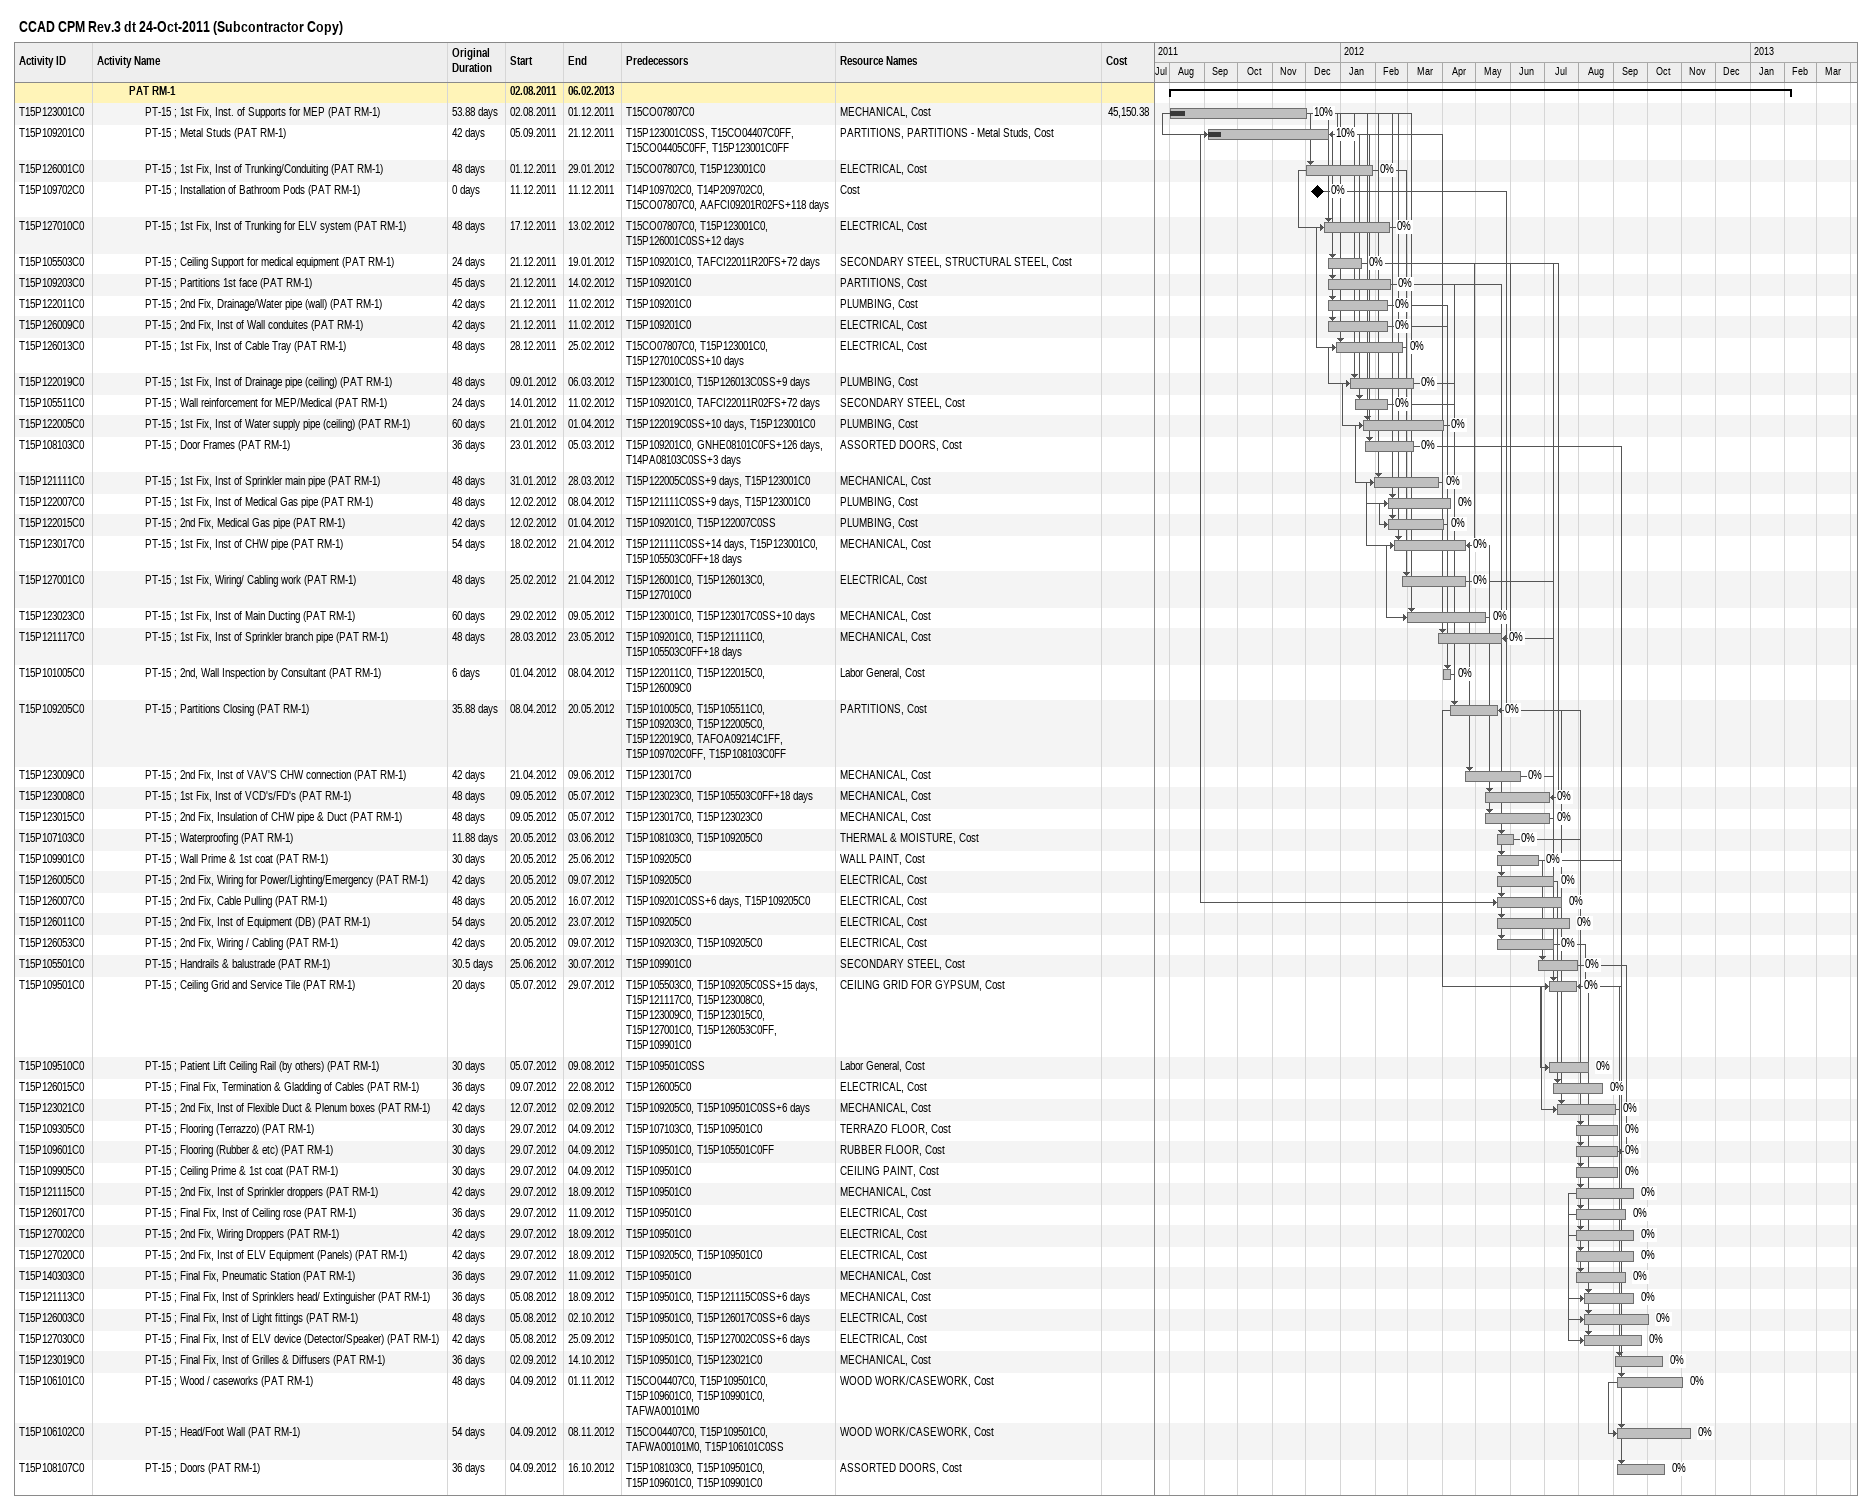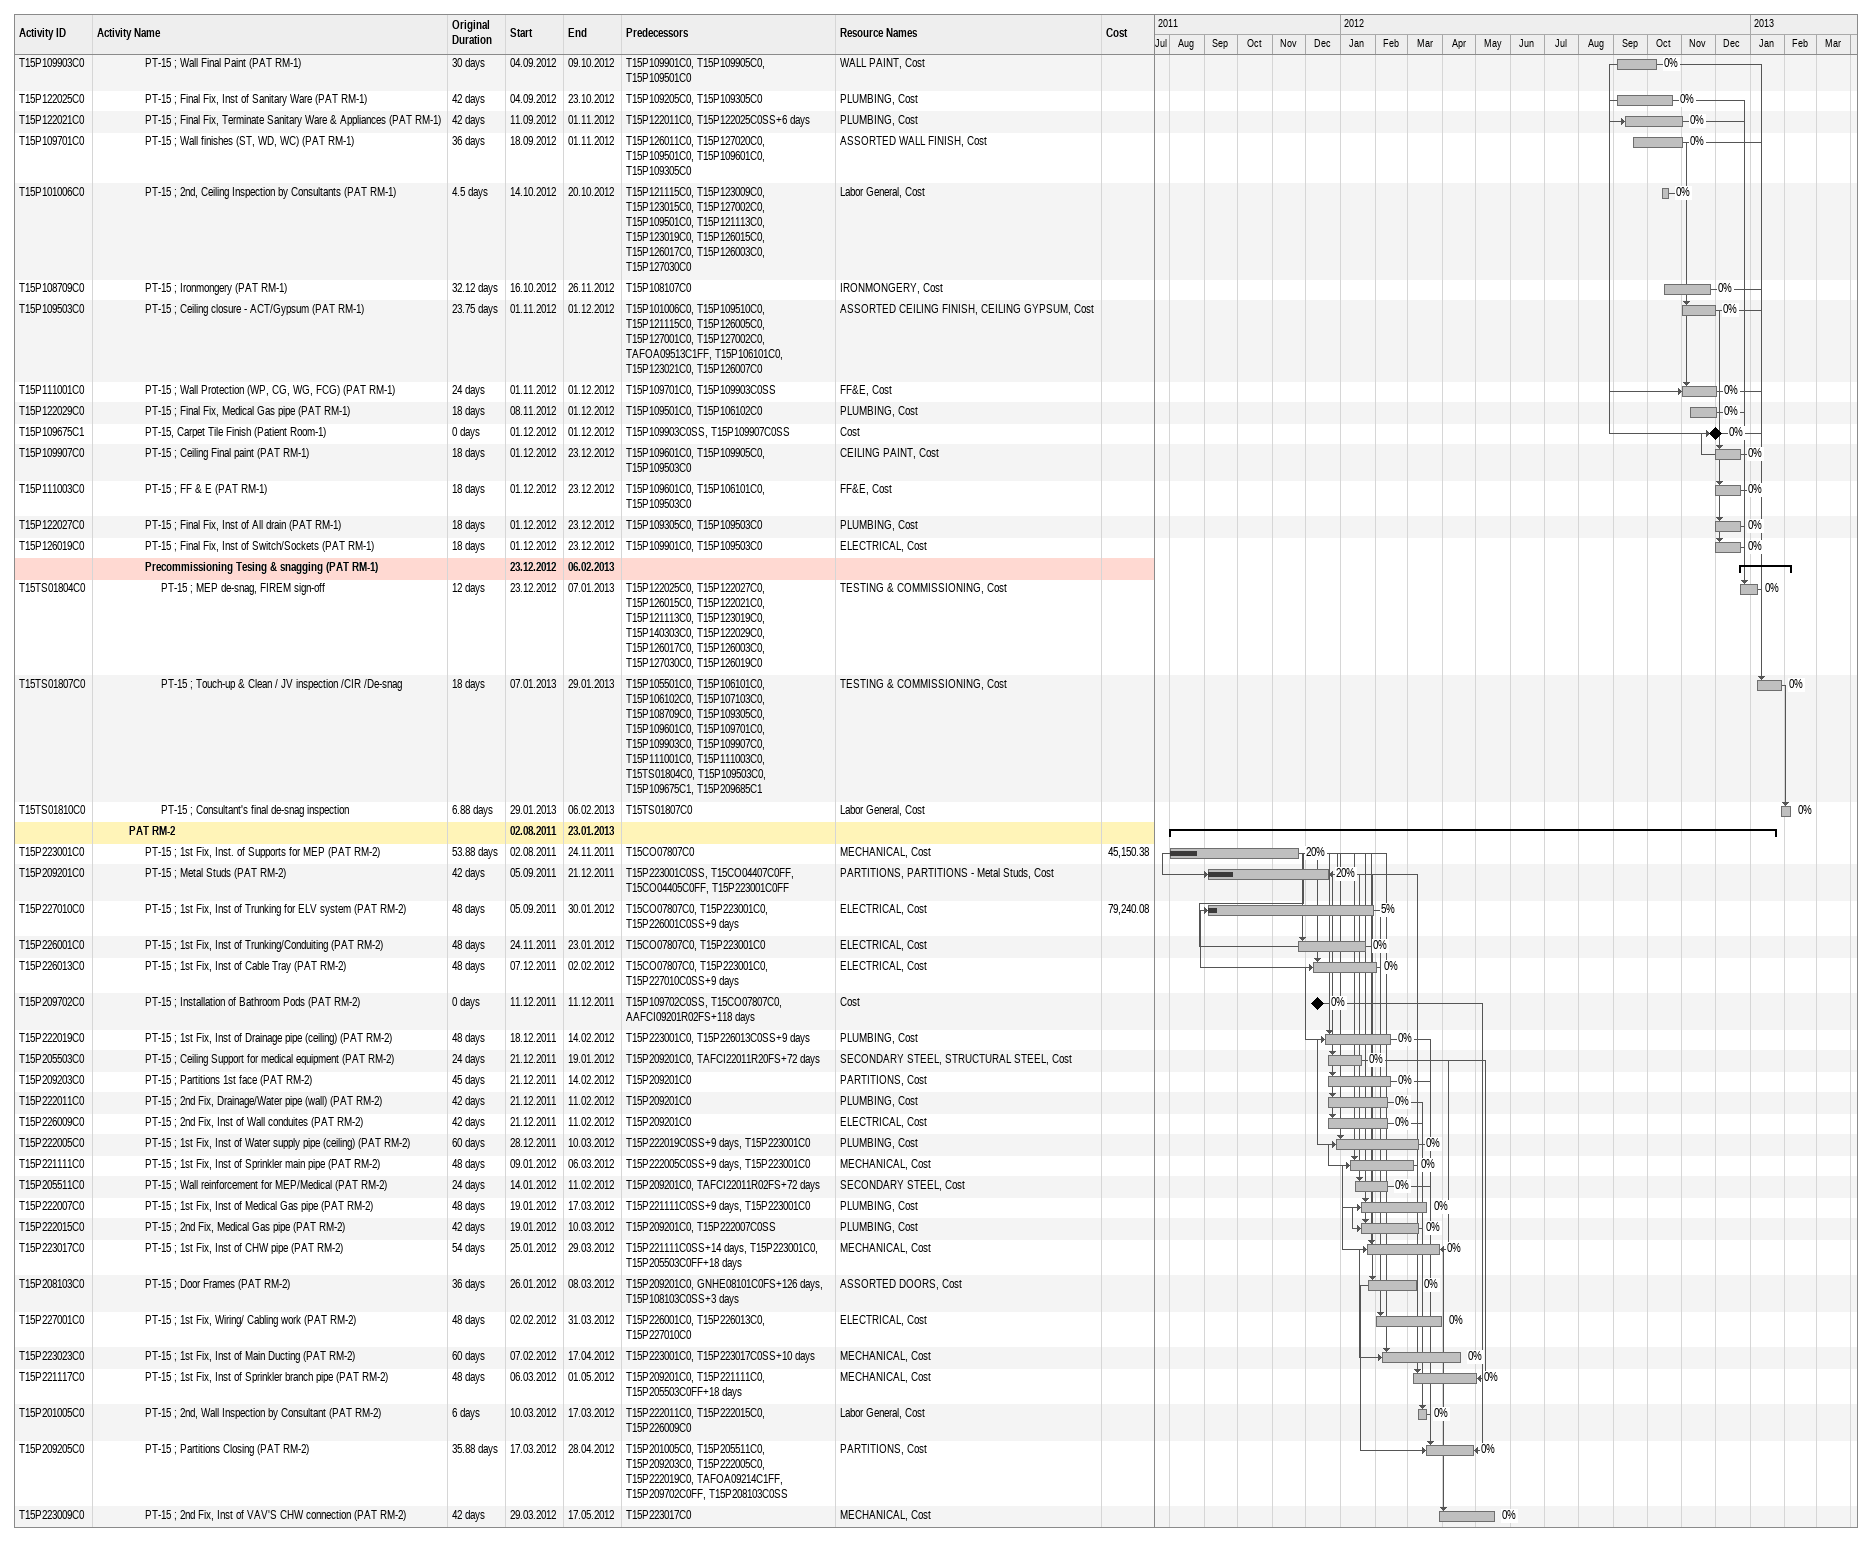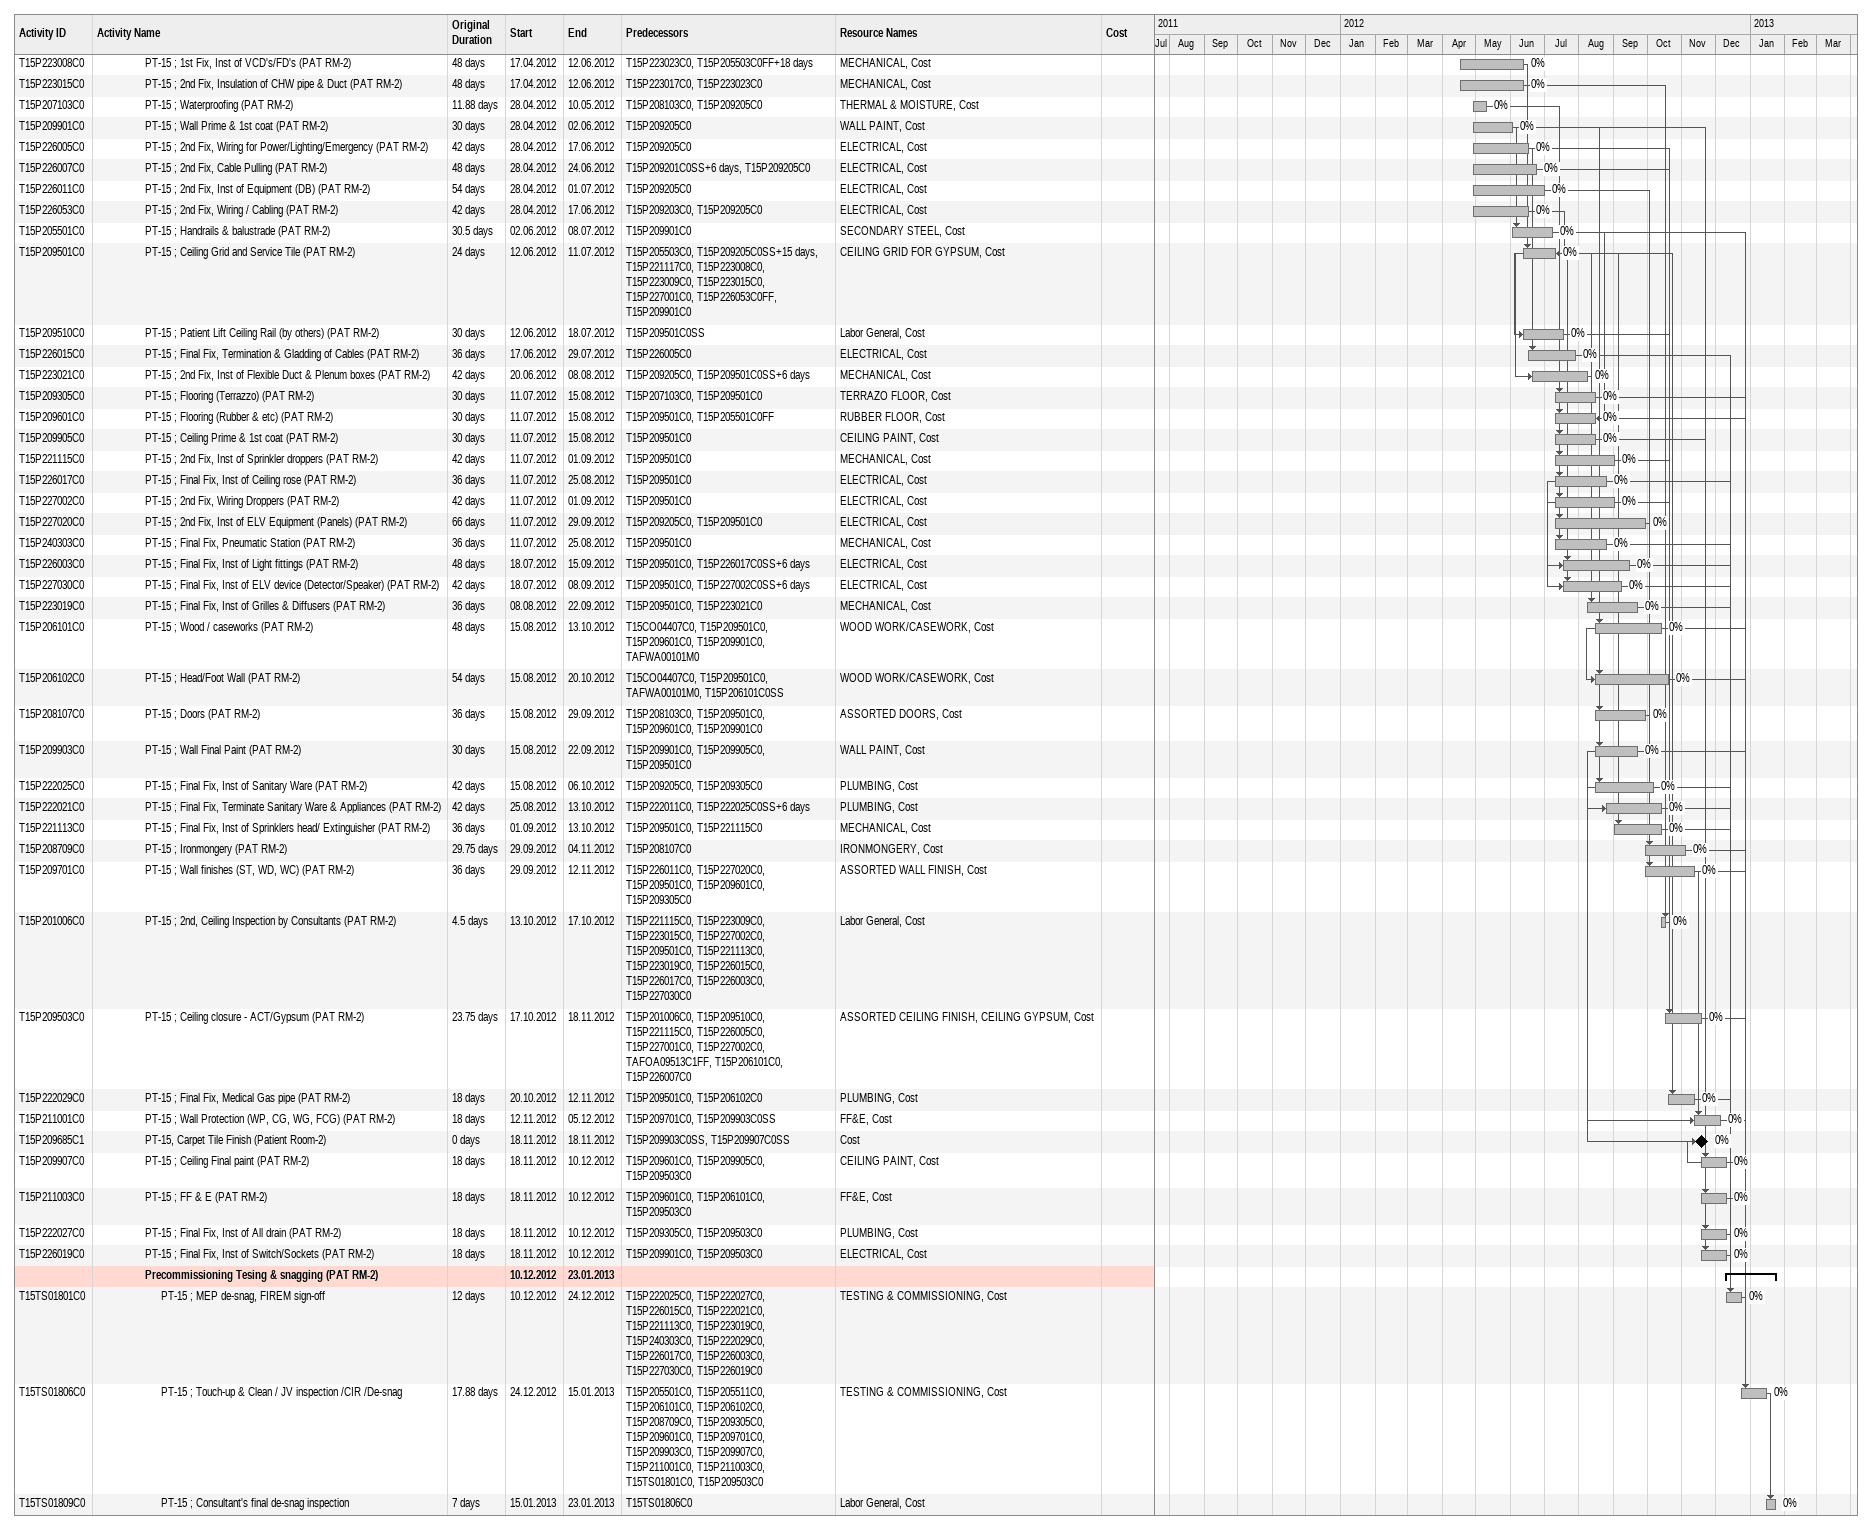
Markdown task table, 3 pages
CCAD CPM Rev.3 dt 24-Oct-2011 (Subcontractor Copy)

| ID | Level | Task | Original duration | Start | Finish | Predecessors | Resources | % complete | Cost |
|---|---|---|---|---|---|---|---|---|---|
|  | 3 | **PAT RM-1** |  | 2011-08-02 | 2013-02-06 |  |  |  |  |
| T15P123001C0 | 4 | PT-15 ; 1st Fix, Inst. of Supports for MEP (PAT RM-1) | 53.88d | 2011-08-02 | 2011-12-01 | T15CO07807C0 | MECHANICAL, Cost | 10 | 45150.38 |
| T15P109201C0 | 4 | PT-15 ; Metal Studs (PAT RM-1) | 42d | 2011-09-05 | 2011-12-21 | T15P123001C0SS, T15CO04407C0FF, T15CO04405C0FF, T15P123001C0FF | PARTITIONS, PARTITIONS - Metal Studs, Cost | 10 |  |
| T15P126001C0 | 4 | PT-15 ; 1st Fix, Inst of Trunking/Conduiting (PAT RM-1) | 48d | 2011-12-01 | 2012-01-29 | T15CO07807C0, T15P123001C0 | ELECTRICAL, Cost | 0 |  |
| T15P109702C0 | 4 | PT-15 ; Installation of Bathroom Pods (PAT RM-1) | 0d | 2011-12-11 | 2011-12-11 | T14P109702C0, T14P209702C0, T15CO07807C0, AAFCI09201R02FS+118d | Cost | 0 |  |
| T15P127010C0 | 4 | PT-15 ; 1st Fix, Inst of Trunking for ELV system (PAT RM-1) | 48d | 2011-12-17 | 2012-02-13 | T15CO07807C0, T15P123001C0, T15P126001C0SS+12d | ELECTRICAL, Cost | 0 |  |
| T15P105503C0 | 4 | PT-15 ; Ceiling Support for medical equipment (PAT RM-1) | 24d | 2011-12-21 | 2012-01-19 | T15P109201C0, TAFCI22011R20FS+72d | SECONDARY STEEL, STRUCTURAL STEEL, Cost | 0 |  |
| T15P109203C0 | 4 | PT-15 ; Partitions 1st face (PAT RM-1) | 45d | 2011-12-21 | 2012-02-14 | T15P109201C0 | PARTITIONS, Cost | 0 |  |
| T15P122011C0 | 4 | PT-15 ; 2nd Fix, Drainage/Water pipe (wall) (PAT RM-1) | 42d | 2011-12-21 | 2012-02-11 | T15P109201C0 | PLUMBING, Cost | 0 |  |
| T15P126009C0 | 4 | PT-15 ; 2nd Fix, Inst of Wall conduites (PAT RM-1) | 42d | 2011-12-21 | 2012-02-11 | T15P109201C0 | ELECTRICAL, Cost | 0 |  |
| T15P126013C0 | 4 | PT-15 ; 1st Fix, Inst of Cable Tray (PAT RM-1) | 48d | 2011-12-28 | 2012-02-25 | T15CO07807C0, T15P123001C0, T15P127010C0SS+10d | ELECTRICAL, Cost | 0 |  |
| T15P122019C0 | 4 | PT-15 ; 1st Fix, Inst of Drainage pipe (ceiling) (PAT RM-1) | 48d | 2012-01-09 | 2012-03-06 | T15P123001C0, T15P126013C0SS+9d | PLUMBING, Cost | 0 |  |
| T15P105511C0 | 4 | PT-15 ; Wall reinforcement for MEP/Medical (PAT RM-1) | 24d | 2012-01-14 | 2012-02-11 | T15P109201C0, TAFCI22011R02FS+72d | SECONDARY STEEL, Cost | 0 |  |
| T15P122005C0 | 4 | PT-15 ; 1st Fix, Inst of Water supply pipe (ceiling) (PAT RM-1) | 60d | 2012-01-21 | 2012-04-01 | T15P122019C0SS+10d, T15P123001C0 | PLUMBING, Cost | 0 |  |
| T15P108103C0 | 4 | PT-15 ; Door Frames (PAT RM-1) | 36d | 2012-01-23 | 2012-03-05 | T15P109201C0, GNHE08101C0FS+126d, T14PA08103C0SS+3d | ASSORTED DOORS, Cost | 0 |  |
| T15P121111C0 | 4 | PT-15 ; 1st Fix, Inst of Sprinkler main pipe (PAT RM-1) | 48d | 2012-01-31 | 2012-03-28 | T15P122005C0SS+9d, T15P123001C0 | MECHANICAL, Cost | 0 |  |
| T15P122007C0 | 4 | PT-15 ; 1st Fix, Inst of Medical Gas pipe (PAT RM-1) | 48d | 2012-02-12 | 2012-04-08 | T15P121111C0SS+9d, T15P123001C0 | PLUMBING, Cost | 0 |  |
| T15P122015C0 | 4 | PT-15 ; 2nd Fix, Medical Gas pipe (PAT RM-1) | 42d | 2012-02-12 | 2012-04-01 | T15P109201C0, T15P122007C0SS | PLUMBING, Cost | 0 |  |
| T15P123017C0 | 4 | PT-15 ; 1st Fix, Inst of CHW pipe (PAT RM-1) | 54d | 2012-02-18 | 2012-04-21 | T15P121111C0SS+14d, T15P123001C0, T15P105503C0FF+18d | MECHANICAL, Cost | 0 |  |
| T15P127001C0 | 4 | PT-15 ; 1st Fix, Wiring/ Cabling work (PAT RM-1) | 48d | 2012-02-25 | 2012-04-21 | T15P126001C0, T15P126013C0, T15P127010C0 | ELECTRICAL, Cost | 0 |  |
| T15P123023C0 | 4 | PT-15 ; 1st Fix, Inst of Main Ducting (PAT RM-1) | 60d | 2012-02-29 | 2012-05-09 | T15P123001C0, T15P123017C0SS+10d | MECHANICAL, Cost | 0 |  |
| T15P121117C0 | 4 | PT-15 ; 1st Fix, Inst of Sprinkler branch pipe (PAT RM-1) | 48d | 2012-03-28 | 2012-05-23 | T15P109201C0, T15P121111C0, T15P105503C0FF+18d | MECHANICAL, Cost | 0 |  |
| T15P101005C0 | 4 | PT-15 ; 2nd, Wall Inspection by Consultant (PAT RM-1) | 6d | 2012-04-01 | 2012-04-08 | T15P122011C0, T15P122015C0, T15P126009C0 | Labor General, Cost | 0 |  |
| T15P109205C0 | 4 | PT-15 ; Partitions Closing (PAT RM-1) | 35.88d | 2012-04-08 | 2012-05-20 | T15P101005C0, T15P105511C0, T15P109203C0, T15P122005C0, T15P122019C0, TAFOA09214C1FF, T15P109702C0FF, T15P108103C0FF | PARTITIONS, Cost | 0 |  |
| T15P123009C0 | 4 | PT-15 ; 2nd Fix, Inst of VAV'S CHW connection (PAT RM-1) | 42d | 2012-04-21 | 2012-06-09 | T15P123017C0 | MECHANICAL, Cost | 0 |  |
| T15P123008C0 | 4 | PT-15 ; 1st Fix, Inst of VCD's/FD's (PAT RM-1) | 48d | 2012-05-09 | 2012-07-05 | T15P123023C0, T15P105503C0FF+18d | MECHANICAL, Cost | 0 |  |
| T15P123015C0 | 4 | PT-15 ; 2nd Fix, Insulation of CHW pipe & Duct (PAT RM-1) | 48d | 2012-05-09 | 2012-07-05 | T15P123017C0, T15P123023C0 | MECHANICAL, Cost | 0 |  |
| T15P107103C0 | 4 | PT-15 ; Waterproofing (PAT RM-1) | 11.88d | 2012-05-20 | 2012-06-03 | T15P108103C0, T15P109205C0 | THERMAL & MOISTURE, Cost | 0 |  |
| T15P109901C0 | 4 | PT-15 ; Wall Prime & 1st coat (PAT RM-1) | 30d | 2012-05-20 | 2012-06-25 | T15P109205C0 | WALL PAINT, Cost | 0 |  |
| T15P126005C0 | 4 | PT-15 ; 2nd Fix, Wiring for Power/Lighting/Emergency (PAT RM-1) | 42d | 2012-05-20 | 2012-07-09 | T15P109205C0 | ELECTRICAL, Cost | 0 |  |
| T15P126007C0 | 4 | PT-15 ; 2nd Fix, Cable Pulling (PAT RM-1) | 48d | 2012-05-20 | 2012-07-16 | T15P109201C0SS+6d, T15P109205C0 | ELECTRICAL, Cost | 0 |  |
| T15P126011C0 | 4 | PT-15 ; 2nd Fix, Inst of Equipment (DB) (PAT RM-1) | 54d | 2012-05-20 | 2012-07-23 | T15P109205C0 | ELECTRICAL, Cost | 0 |  |
| T15P126053C0 | 4 | PT-15 ; 2nd Fix, Wiring / Cabling (PAT RM-1) | 42d | 2012-05-20 | 2012-07-09 | T15P109203C0, T15P109205C0 | ELECTRICAL, Cost | 0 |  |
| T15P105501C0 | 4 | PT-15 ; Handrails & balustrade (PAT RM-1) | 30.5d | 2012-06-25 | 2012-07-30 | T15P109901C0 | SECONDARY STEEL, Cost | 0 |  |
| T15P109501C0 | 4 | PT-15 ; Ceiling Grid and Service Tile (PAT RM-1) | 20d | 2012-07-05 | 2012-07-29 | T15P105503C0, T15P109205C0SS+15d, T15P121117C0, T15P123008C0, T15P123009C0, T15P123015C0, T15P127001C0, T15P126053C0FF, T15P109901C0 | CEILING GRID FOR GYPSUM, Cost | 0 |  |
| T15P109510C0 | 4 | PT-15 ; Patient Lift Ceiling Rail (by others) (PAT RM-1) | 30d | 2012-07-05 | 2012-08-09 | T15P109501C0SS | Labor General, Cost | 0 |  |
| T15P126015C0 | 4 | PT-15 ; Final Fix, Termination & Gladding of Cables (PAT RM-1) | 36d | 2012-07-09 | 2012-08-22 | T15P126005C0 | ELECTRICAL, Cost | 0 |  |
| T15P123021C0 | 4 | PT-15 ; 2nd Fix, Inst of Flexible Duct & Plenum boxes (PAT RM-1) | 42d | 2012-07-12 | 2012-09-02 | T15P109205C0, T15P109501C0SS+6d | MECHANICAL, Cost | 0 |  |
| T15P109305C0 | 4 | PT-15 ; Flooring (Terrazzo) (PAT RM-1) | 30d | 2012-07-29 | 2012-09-04 | T15P107103C0, T15P109501C0 | TERRAZO FLOOR, Cost | 0 |  |
| T15P109601C0 | 4 | PT-15 ; Flooring (Rubber & etc) (PAT RM-1) | 30d | 2012-07-29 | 2012-09-04 | T15P109501C0, T15P105501C0FF | RUBBER FLOOR, Cost | 0 |  |
| T15P109905C0 | 4 | PT-15 ; Ceiling Prime & 1st coat (PAT RM-1) | 30d | 2012-07-29 | 2012-09-04 | T15P109501C0 | CEILING PAINT, Cost | 0 |  |
| T15P121115C0 | 4 | PT-15 ; 2nd Fix, Inst of Sprinkler droppers (PAT RM-1) | 42d | 2012-07-29 | 2012-09-18 | T15P109501C0 | MECHANICAL, Cost | 0 |  |
| T15P126017C0 | 4 | PT-15 ; Final Fix, Inst of Ceiling rose (PAT RM-1) | 36d | 2012-07-29 | 2012-09-11 | T15P109501C0 | ELECTRICAL, Cost | 0 |  |
| T15P127002C0 | 4 | PT-15 ; 2nd Fix, Wiring Droppers (PAT RM-1) | 42d | 2012-07-29 | 2012-09-18 | T15P109501C0 | ELECTRICAL, Cost | 0 |  |
| T15P127020C0 | 4 | PT-15 ; 2nd Fix, Inst of ELV Equipment (Panels) (PAT RM-1) | 42d | 2012-07-29 | 2012-09-18 | T15P109205C0, T15P109501C0 | ELECTRICAL, Cost | 0 |  |
| T15P140303C0 | 4 | PT-15 ; Final Fix, Pneumatic Station (PAT RM-1) | 36d | 2012-07-29 | 2012-09-11 | T15P109501C0 | MECHANICAL, Cost | 0 |  |
| T15P121113C0 | 4 | PT-15 ; Final Fix, Inst of Sprinklers head/ Extinguisher (PAT RM-1) | 36d | 2012-08-05 | 2012-09-18 | T15P109501C0, T15P121115C0SS+6d | MECHANICAL, Cost | 0 |  |
| T15P126003C0 | 4 | PT-15 ; Final Fix, Inst of Light fittings (PAT RM-1) | 48d | 2012-08-05 | 2012-10-02 | T15P109501C0, T15P126017C0SS+6d | ELECTRICAL, Cost | 0 |  |
| T15P127030C0 | 4 | PT-15 ; Final Fix, Inst of ELV device (Detector/Speaker) (PAT RM-1) | 42d | 2012-08-05 | 2012-09-25 | T15P109501C0, T15P127002C0SS+6d | ELECTRICAL, Cost | 0 |  |
| T15P123019C0 | 4 | PT-15 ; Final Fix, Inst of Grilles & Diffusers (PAT RM-1) | 36d | 2012-09-02 | 2012-10-14 | T15P109501C0, T15P123021C0 | MECHANICAL, Cost | 0 |  |
| T15P106101C0 | 4 | PT-15 ; Wood / caseworks (PAT RM-1) | 48d | 2012-09-04 | 2012-11-01 | T15CO04407C0, T15P109501C0, T15P109601C0, T15P109901C0, TAFWA00101M0 | WOOD WORK/CASEWORK, Cost | 0 |  |
| T15P106102C0 | 4 | PT-15 ; Head/Foot Wall (PAT RM-1) | 54d | 2012-09-04 | 2012-11-08 | T15CO04407C0, T15P109501C0, TAFWA00101M0, T15P106101C0SS | WOOD WORK/CASEWORK, Cost | 0 |  |
| T15P108107C0 | 4 | PT-15 ; Doors (PAT RM-1) | 36d | 2012-09-04 | 2012-10-16 | T15P108103C0, T15P109501C0, T15P109601C0, T15P109901C0 | ASSORTED DOORS, Cost | 0 |  |
| T15P109903C0 | 4 | PT-15 ; Wall Final Paint (PAT RM-1) | 30d | 2012-09-04 | 2012-10-09 | T15P109901C0, T15P109905C0, T15P109501C0 | WALL PAINT, Cost | 0 |  |
| T15P122025C0 | 4 | PT-15 ; Final Fix, Inst of Sanitary Ware (PAT RM-1) | 42d | 2012-09-04 | 2012-10-23 | T15P109205C0, T15P109305C0 | PLUMBING, Cost | 0 |  |
| T15P122021C0 | 4 | PT-15 ; Final Fix, Terminate Sanitary Ware & Appliances (PAT RM-1) | 42d | 2012-09-11 | 2012-11-01 | T15P122011C0, T15P122025C0SS+6d | PLUMBING, Cost | 0 |  |
| T15P109701C0 | 4 | PT-15 ; Wall finishes (ST, WD, WC) (PAT RM-1) | 36d | 2012-09-18 | 2012-11-01 | T15P126011C0, T15P127020C0, T15P109501C0, T15P109601C0, T15P109305C0 | ASSORTED WALL FINISH, Cost | 0 |  |
| T15P101006C0 | 4 | PT-15 ; 2nd, Ceiling Inspection by Consultants (PAT RM-1) | 4.5d | 2012-10-14 | 2012-10-20 | T15P121115C0, T15P123009C0, T15P123015C0, T15P127002C0, T15P109501C0, T15P121113C0, T15P123019C0, T15P126015C0, T15P126017C0, T15P126003C0, T15P127030C0 | Labor General, Cost | 0 |  |
| T15P108709C0 | 4 | PT-15 ; Ironmongery (PAT RM-1) | 32.12d | 2012-10-16 | 2012-11-26 | T15P108107C0 | IRONMONGERY, Cost | 0 |  |
| T15P109503C0 | 4 | PT-15 ; Ceiling closure - ACT/Gypsum (PAT RM-1) | 23.75d | 2012-11-01 | 2012-12-01 | T15P101006C0, T15P109510C0, T15P121115C0, T15P126005C0, T15P127001C0, T15P127002C0, TAFOA09513C1FF, T15P106101C0, T15P123021C0, T15P126007C0 | ASSORTED CEILING FINISH, CEILING GYPSUM, Cost | 0 |  |
| T15P111001C0 | 4 | PT-15 ; Wall Protection (WP, CG, WG, FCG) (PAT RM-1) | 24d | 2012-11-01 | 2012-12-01 | T15P109701C0, T15P109903C0SS | FF&E, Cost | 0 |  |
| T15P122029C0 | 4 | PT-15 ; Final Fix, Medical Gas pipe (PAT RM-1) | 18d | 2012-11-08 | 2012-12-01 | T15P109501C0, T15P106102C0 | PLUMBING, Cost | 0 |  |
| T15P109675C1 | 4 | PT-15, Carpet Tile Finish (Patient Room-1) | 0d | 2012-12-01 | 2012-12-01 | T15P109903C0SS, T15P109907C0SS | Cost | 0 |  |
| T15P109907C0 | 4 | PT-15 ; Ceiling Final paint (PAT RM-1) | 18d | 2012-12-01 | 2012-12-23 | T15P109601C0, T15P109905C0, T15P109503C0 | CEILING PAINT, Cost | 0 |  |
| T15P111003C0 | 4 | PT-15 ; FF & E (PAT RM-1) | 18d | 2012-12-01 | 2012-12-23 | T15P109601C0, T15P106101C0, T15P109503C0 | FF&E, Cost | 0 |  |
| T15P122027C0 | 4 | PT-15 ; Final Fix, Inst of All drain (PAT RM-1) | 18d | 2012-12-01 | 2012-12-23 | T15P109305C0, T15P109503C0 | PLUMBING, Cost | 0 |  |
| T15P126019C0 | 4 | PT-15 ; Final Fix, Inst of Switch/Sockets (PAT RM-1) | 18d | 2012-12-01 | 2012-12-23 | T15P109901C0, T15P109503C0 | ELECTRICAL, Cost | 0 |  |
|  | 4 | **Precommissioning Tesing & snagging (PAT RM-1)** |  | 2012-12-23 | 2013-02-06 |  |  |  |  |
| T15TS01804C0 | 5 | PT-15 ; MEP de-snag, FIREM sign-off | 12d | 2012-12-23 | 2013-01-07 | T15P122025C0, T15P122027C0, T15P126015C0, T15P122021C0, T15P121113C0, T15P123019C0, T15P140303C0, T15P122029C0, T15P126017C0, T15P126003C0, T15P127030C0, T15P126019C0 | TESTING & COMMISSIONING, Cost | 0 |  |
| T15TS01807C0 | 5 | PT-15 ; Touch-up & Clean / JV inspection /CIR /De-snag | 18d | 2013-01-07 | 2013-01-29 | T15P105501C0, T15P106101C0, T15P106102C0, T15P107103C0, T15P108709C0, T15P109305C0, T15P109601C0, T15P109701C0, T15P109903C0, T15P109907C0, T15P111001C0, T15P111003C0, T15TS01804C0, T15P109503C0, T15P109675C1, T15P209685C1 | TESTING & COMMISSIONING, Cost | 0 |  |
| T15TS01810C0 | 5 | PT-15 ; Consultant's final de-snag inspection | 6.88d | 2013-01-29 | 2013-02-06 | T15TS01807C0 | Labor General, Cost | 0 |  |
|  | 3 | **PAT RM-2** |  | 2011-08-02 | 2013-01-23 |  |  |  |  |
| T15P223001C0 | 4 | PT-15 ; 1st Fix, Inst. of Supports for MEP (PAT RM-2) | 53.88d | 2011-08-02 | 2011-11-24 | T15CO07807C0 | MECHANICAL, Cost | 20 | 45150.38 |
| T15P209201C0 | 4 | PT-15 ; Metal Studs (PAT RM-2) | 42d | 2011-09-05 | 2011-12-21 | T15P223001C0SS, T15CO04407C0FF, T15CO04405C0FF, T15P223001C0FF | PARTITIONS, PARTITIONS - Metal Studs, Cost | 20 |  |
| T15P227010C0 | 4 | PT-15 ; 1st Fix, Inst of Trunking for ELV system (PAT RM-2) | 48d | 2011-09-05 | 2012-01-30 | T15CO07807C0, T15P223001C0, T15P226001C0SS+9d | ELECTRICAL, Cost | 5 | 79240.08 |
| T15P226001C0 | 4 | PT-15 ; 1st Fix, Inst of Trunking/Conduiting (PAT RM-2) | 48d | 2011-11-24 | 2012-01-23 | T15CO07807C0, T15P223001C0 | ELECTRICAL, Cost | 0 |  |
| T15P226013C0 | 4 | PT-15 ; 1st Fix, Inst of Cable Tray (PAT RM-2) | 48d | 2011-12-07 | 2012-02-02 | T15CO07807C0, T15P223001C0, T15P227010C0SS+9d | ELECTRICAL, Cost | 0 |  |
| T15P209702C0 | 4 | PT-15 ; Installation of Bathroom Pods (PAT RM-2) | 0d | 2011-12-11 | 2011-12-11 | T15P109702C0SS, T15CO07807C0, AAFCI09201R02FS+118d | Cost | 0 |  |
| T15P222019C0 | 4 | PT-15 ; 1st Fix, Inst of Drainage pipe (ceiling) (PAT RM-2) | 48d | 2011-12-18 | 2012-02-14 | T15P223001C0, T15P226013C0SS+9d | PLUMBING, Cost | 0 |  |
| T15P205503C0 | 4 | PT-15 ; Ceiling Support for medical equipment (PAT RM-2) | 24d | 2011-12-21 | 2012-01-19 | T15P209201C0, TAFCI22011R20FS+72d | SECONDARY STEEL, STRUCTURAL STEEL, Cost | 0 |  |
| T15P209203C0 | 4 | PT-15 ; Partitions 1st face (PAT RM-2) | 45d | 2011-12-21 | 2012-02-14 | T15P209201C0 | PARTITIONS, Cost | 0 |  |
| T15P222011C0 | 4 | PT-15 ; 2nd Fix, Drainage/Water pipe (wall) (PAT RM-2) | 42d | 2011-12-21 | 2012-02-11 | T15P209201C0 | PLUMBING, Cost | 0 |  |
| T15P226009C0 | 4 | PT-15 ; 2nd Fix, Inst of Wall conduites (PAT RM-2) | 42d | 2011-12-21 | 2012-02-11 | T15P209201C0 | ELECTRICAL, Cost | 0 |  |
| T15P222005C0 | 4 | PT-15 ; 1st Fix, Inst of Water supply pipe (ceiling) (PAT RM-2) | 60d | 2011-12-28 | 2012-03-10 | T15P222019C0SS+9d, T15P223001C0 | PLUMBING, Cost | 0 |  |
| T15P221111C0 | 4 | PT-15 ; 1st Fix, Inst of Sprinkler main pipe (PAT RM-2) | 48d | 2012-01-09 | 2012-03-06 | T15P222005C0SS+9d, T15P223001C0 | MECHANICAL, Cost | 0 |  |
| T15P205511C0 | 4 | PT-15 ; Wall reinforcement for MEP/Medical (PAT RM-2) | 24d | 2012-01-14 | 2012-02-11 | T15P209201C0, TAFCI22011R02FS+72d | SECONDARY STEEL, Cost | 0 |  |
| T15P222007C0 | 4 | PT-15 ; 1st Fix, Inst of Medical Gas pipe (PAT RM-2) | 48d | 2012-01-19 | 2012-03-17 | T15P221111C0SS+9d, T15P223001C0 | PLUMBING, Cost | 0 |  |
| T15P222015C0 | 4 | PT-15 ; 2nd Fix, Medical Gas pipe (PAT RM-2) | 42d | 2012-01-19 | 2012-03-10 | T15P209201C0, T15P222007C0SS | PLUMBING, Cost | 0 |  |
| T15P223017C0 | 4 | PT-15 ; 1st Fix, Inst of CHW pipe (PAT RM-2) | 54d | 2012-01-25 | 2012-03-29 | T15P221111C0SS+14d, T15P223001C0, T15P205503C0FF+18d | MECHANICAL, Cost | 0 |  |
| T15P208103C0 | 4 | PT-15 ; Door Frames (PAT RM-2) | 36d | 2012-01-26 | 2012-03-08 | T15P209201C0, GNHE08101C0FS+126d, T15P108103C0SS+3d | ASSORTED DOORS, Cost | 0 |  |
| T15P227001C0 | 4 | PT-15 ; 1st Fix, Wiring/ Cabling work (PAT RM-2) | 48d | 2012-02-02 | 2012-03-31 | T15P226001C0, T15P226013C0, T15P227010C0 | ELECTRICAL, Cost | 0 |  |
| T15P223023C0 | 4 | PT-15 ; 1st Fix, Inst of Main Ducting (PAT RM-2) | 60d | 2012-02-07 | 2012-04-17 | T15P223001C0, T15P223017C0SS+10d | MECHANICAL, Cost | 0 |  |
| T15P221117C0 | 4 | PT-15 ; 1st Fix, Inst of Sprinkler branch pipe (PAT RM-2) | 48d | 2012-03-06 | 2012-05-01 | T15P209201C0, T15P221111C0, T15P205503C0FF+18d | MECHANICAL, Cost | 0 |  |
| T15P201005C0 | 4 | PT-15 ; 2nd, Wall Inspection by Consultant (PAT RM-2) | 6d | 2012-03-10 | 2012-03-17 | T15P222011C0, T15P222015C0, T15P226009C0 | Labor General, Cost | 0 |  |
| T15P209205C0 | 4 | PT-15 ; Partitions Closing (PAT RM-2) | 35.88d | 2012-03-17 | 2012-04-28 | T15P201005C0, T15P205511C0, T15P209203C0, T15P222005C0, T15P222019C0, TAFOA09214C1FF, T15P209702C0FF, T15P208103C0SS | PARTITIONS, Cost | 0 |  |
| T15P223009C0 | 4 | PT-15 ; 2nd Fix, Inst of VAV'S CHW connection (PAT RM-2) | 42d | 2012-03-29 | 2012-05-17 | T15P223017C0 | MECHANICAL, Cost | 0 |  |
| T15P223008C0 | 4 | PT-15 ; 1st Fix, Inst of VCD's/FD's (PAT RM-2) | 48d | 2012-04-17 | 2012-06-12 | T15P223023C0, T15P205503C0FF+18d | MECHANICAL, Cost | 0 |  |
| T15P223015C0 | 4 | PT-15 ; 2nd Fix, Insulation of CHW pipe & Duct (PAT RM-2) | 48d | 2012-04-17 | 2012-06-12 | T15P223017C0, T15P223023C0 | MECHANICAL, Cost | 0 |  |
| T15P207103C0 | 4 | PT-15 ; Waterproofing (PAT RM-2) | 11.88d | 2012-04-28 | 2012-05-10 | T15P208103C0, T15P209205C0 | THERMAL & MOISTURE, Cost | 0 |  |
| T15P209901C0 | 4 | PT-15 ; Wall Prime & 1st coat (PAT RM-2) | 30d | 2012-04-28 | 2012-06-02 | T15P209205C0 | WALL PAINT, Cost | 0 |  |
| T15P226005C0 | 4 | PT-15 ; 2nd Fix, Wiring for Power/Lighting/Emergency (PAT RM-2) | 42d | 2012-04-28 | 2012-06-17 | T15P209205C0 | ELECTRICAL, Cost | 0 |  |
| T15P226007C0 | 4 | PT-15 ; 2nd Fix, Cable Pulling (PAT RM-2) | 48d | 2012-04-28 | 2012-06-24 | T15P209201C0SS+6d, T15P209205C0 | ELECTRICAL, Cost | 0 |  |
| T15P226011C0 | 4 | PT-15 ; 2nd Fix, Inst of Equipment (DB) (PAT RM-2) | 54d | 2012-04-28 | 2012-07-01 | T15P209205C0 | ELECTRICAL, Cost | 0 |  |
| T15P226053C0 | 4 | PT-15 ; 2nd Fix, Wiring / Cabling (PAT RM-2) | 42d | 2012-04-28 | 2012-06-17 | T15P209203C0, T15P209205C0 | ELECTRICAL, Cost | 0 |  |
| T15P205501C0 | 4 | PT-15 ; Handrails & balustrade (PAT RM-2) | 30.5d | 2012-06-02 | 2012-07-08 | T15P209901C0 | SECONDARY STEEL, Cost | 0 |  |
| T15P209501C0 | 4 | PT-15 ; Ceiling Grid and Service Tile (PAT RM-2) | 24d | 2012-06-12 | 2012-07-11 | T15P205503C0, T15P209205C0SS+15d, T15P221117C0, T15P223008C0, T15P223009C0, T15P223015C0, T15P227001C0, T15P226053C0FF, T15P209901C0 | CEILING GRID FOR GYPSUM, Cost | 0 |  |
| T15P209510C0 | 4 | PT-15 ; Patient Lift Ceiling Rail (by others) (PAT RM-2) | 30d | 2012-06-12 | 2012-07-18 | T15P209501C0SS | Labor General, Cost | 0 |  |
| T15P226015C0 | 4 | PT-15 ; Final Fix, Termination & Gladding of Cables (PAT RM-2) | 36d | 2012-06-17 | 2012-07-29 | T15P226005C0 | ELECTRICAL, Cost | 0 |  |
| T15P223021C0 | 4 | PT-15 ; 2nd Fix, Inst of Flexible Duct & Plenum boxes (PAT RM-2) | 42d | 2012-06-20 | 2012-08-08 | T15P209205C0, T15P209501C0SS+6d | MECHANICAL, Cost | 0 |  |
| T15P209305C0 | 4 | PT-15 ; Flooring (Terrazzo) (PAT RM-2) | 30d | 2012-07-11 | 2012-08-15 | T15P207103C0, T15P209501C0 | TERRAZO FLOOR, Cost | 0 |  |
| T15P209601C0 | 4 | PT-15 ; Flooring (Rubber & etc) (PAT RM-2) | 30d | 2012-07-11 | 2012-08-15 | T15P209501C0, T15P205501C0FF | RUBBER FLOOR, Cost | 0 |  |
| T15P209905C0 | 4 | PT-15 ; Ceiling Prime & 1st coat (PAT RM-2) | 30d | 2012-07-11 | 2012-08-15 | T15P209501C0 | CEILING PAINT, Cost | 0 |  |
| T15P221115C0 | 4 | PT-15 ; 2nd Fix, Inst of Sprinkler droppers (PAT RM-2) | 42d | 2012-07-11 | 2012-09-01 | T15P209501C0 | MECHANICAL, Cost | 0 |  |
| T15P226017C0 | 4 | PT-15 ; Final Fix, Inst of Ceiling rose (PAT RM-2) | 36d | 2012-07-11 | 2012-08-25 | T15P209501C0 | ELECTRICAL, Cost | 0 |  |
| T15P227002C0 | 4 | PT-15 ; 2nd Fix, Wiring Droppers (PAT RM-2) | 42d | 2012-07-11 | 2012-09-01 | T15P209501C0 | ELECTRICAL, Cost | 0 |  |
| T15P227020C0 | 4 | PT-15 ; 2nd Fix, Inst of ELV Equipment (Panels) (PAT RM-2) | 66d | 2012-07-11 | 2012-09-29 | T15P209205C0, T15P209501C0 | ELECTRICAL, Cost | 0 |  |
| T15P240303C0 | 4 | PT-15 ; Final Fix, Pneumatic Station (PAT RM-2) | 36d | 2012-07-11 | 2012-08-25 | T15P209501C0 | MECHANICAL, Cost | 0 |  |
| T15P226003C0 | 4 | PT-15 ; Final Fix, Inst of Light fittings (PAT RM-2) | 48d | 2012-07-18 | 2012-09-15 | T15P209501C0, T15P226017C0SS+6d | ELECTRICAL, Cost | 0 |  |
| T15P227030C0 | 4 | PT-15 ; Final Fix, Inst of ELV device (Detector/Speaker) (PAT RM-2) | 42d | 2012-07-18 | 2012-09-08 | T15P209501C0, T15P227002C0SS+6d | ELECTRICAL, Cost | 0 |  |
| T15P223019C0 | 4 | PT-15 ; Final Fix, Inst of Grilles & Diffusers (PAT RM-2) | 36d | 2012-08-08 | 2012-09-22 | T15P209501C0, T15P223021C0 | MECHANICAL, Cost | 0 |  |
| T15P206101C0 | 4 | PT-15 ; Wood / caseworks (PAT RM-2) | 48d | 2012-08-15 | 2012-10-13 | T15CO04407C0, T15P209501C0, T15P209601C0, T15P209901C0, TAFWA00101M0 | WOOD WORK/CASEWORK, Cost | 0 |  |
| T15P206102C0 | 4 | PT-15 ; Head/Foot Wall (PAT RM-2) | 54d | 2012-08-15 | 2012-10-20 | T15CO04407C0, T15P209501C0, TAFWA00101M0, T15P206101C0SS | WOOD WORK/CASEWORK, Cost | 0 |  |
| T15P208107C0 | 4 | PT-15 ; Doors (PAT RM-2) | 36d | 2012-08-15 | 2012-09-29 | T15P208103C0, T15P209501C0, T15P209601C0, T15P209901C0 | ASSORTED DOORS, Cost | 0 |  |
| T15P209903C0 | 4 | PT-15 ; Wall Final Paint (PAT RM-2) | 30d | 2012-08-15 | 2012-09-22 | T15P209901C0, T15P209905C0, T15P209501C0 | WALL PAINT, Cost | 0 |  |
| T15P222025C0 | 4 | PT-15 ; Final Fix, Inst of Sanitary Ware (PAT RM-2) | 42d | 2012-08-15 | 2012-10-06 | T15P209205C0, T15P209305C0 | PLUMBING, Cost | 0 |  |
| T15P222021C0 | 4 | PT-15 ; Final Fix, Terminate Sanitary Ware & Appliances (PAT RM-2) | 42d | 2012-08-25 | 2012-10-13 | T15P222011C0, T15P222025C0SS+6d | PLUMBING, Cost | 0 |  |
| T15P221113C0 | 4 | PT-15 ; Final Fix, Inst of Sprinklers head/ Extinguisher (PAT RM-2) | 36d | 2012-09-01 | 2012-10-13 | T15P209501C0, T15P221115C0 | MECHANICAL, Cost | 0 |  |
| T15P208709C0 | 4 | PT-15 ; Ironmongery (PAT RM-2) | 29.75d | 2012-09-29 | 2012-11-04 | T15P208107C0 | IRONMONGERY, Cost | 0 |  |
| T15P209701C0 | 4 | PT-15 ; Wall finishes (ST, WD, WC) (PAT RM-2) | 36d | 2012-09-29 | 2012-11-12 | T15P226011C0, T15P227020C0, T15P209501C0, T15P209601C0, T15P209305C0 | ASSORTED WALL FINISH, Cost | 0 |  |
| T15P201006C0 | 4 | PT-15 ; 2nd, Ceiling Inspection by Consultants (PAT RM-2) | 4.5d | 2012-10-13 | 2012-10-17 | T15P221115C0, T15P223009C0, T15P223015C0, T15P227002C0, T15P209501C0, T15P221113C0, T15P223019C0, T15P226015C0, T15P226017C0, T15P226003C0, T15P227030C0 | Labor General, Cost | 0 |  |
| T15P209503C0 | 4 | PT-15 ; Ceiling closure - ACT/Gypsum (PAT RM-2) | 23.75d | 2012-10-17 | 2012-11-18 | T15P201006C0, T15P209510C0, T15P221115C0, T15P226005C0, T15P227001C0, T15P227002C0, TAFOA09513C1FF, T15P206101C0, T15P226007C0 | ASSORTED CEILING FINISH, CEILING GYPSUM, Cost | 0 |  |
| T15P222029C0 | 4 | PT-15 ; Final Fix, Medical Gas pipe (PAT RM-2) | 18d | 2012-10-20 | 2012-11-12 | T15P209501C0, T15P206102C0 | PLUMBING, Cost | 0 |  |
| T15P211001C0 | 4 | PT-15 ; Wall Protection (WP, CG, WG, FCG) (PAT RM-2) | 18d | 2012-11-12 | 2012-12-05 | T15P209701C0, T15P209903C0SS | FF&E, Cost | 0 |  |
| T15P209685C1 | 4 | PT-15, Carpet Tile Finish (Patient Room-2) | 0d | 2012-11-18 | 2012-11-18 | T15P209903C0SS, T15P209907C0SS | Cost | 0 |  |
| T15P209907C0 | 4 | PT-15 ; Ceiling Final paint (PAT RM-2) | 18d | 2012-11-18 | 2012-12-10 | T15P209601C0, T15P209905C0, T15P209503C0 | CEILING PAINT, Cost | 0 |  |
| T15P211003C0 | 4 | PT-15 ; FF & E (PAT RM-2) | 18d | 2012-11-18 | 2012-12-10 | T15P209601C0, T15P206101C0, T15P209503C0 | FF&E, Cost | 0 |  |
| T15P222027C0 | 4 | PT-15 ; Final Fix, Inst of All drain (PAT RM-2) | 18d | 2012-11-18 | 2012-12-10 | T15P209305C0, T15P209503C0 | PLUMBING, Cost | 0 |  |
| T15P226019C0 | 4 | PT-15 ; Final Fix, Inst of Switch/Sockets (PAT RM-2) | 18d | 2012-11-18 | 2012-12-10 | T15P209901C0, T15P209503C0 | ELECTRICAL, Cost | 0 |  |
|  | 4 | **Precommissioning Tesing & snagging (PAT RM-2)** |  | 2012-12-10 | 2013-01-23 |  |  |  |  |
| T15TS01801C0 | 5 | PT-15 ; MEP de-snag, FIREM sign-off | 12d | 2012-12-10 | 2012-12-24 | T15P222025C0, T15P222027C0, T15P226015C0, T15P222021C0, T15P221113C0, T15P223019C0, T15P240303C0, T15P222029C0, T15P226017C0, T15P226003C0, T15P227030C0, T15P226019C0 | TESTING & COMMISSIONING, Cost | 0 |  |
| T15TS01806C0 | 5 | PT-15 ; Touch-up & Clean / JV inspection /CIR /De-snag | 17.88d | 2012-12-24 | 2013-01-15 | T15P205501C0, T15P205511C0, T15P206101C0, T15P206102C0, T15P208709C0, T15P209305C0, T15P209601C0, T15P209701C0, T15P209903C0, T15P209907C0, T15P211001C0, T15P211003C0, T15TS01801C0, T15P209503C0 | TESTING & COMMISSIONING, Cost | 0 |  |
| T15TS01809C0 | 5 | PT-15 ; Consultant's final de-snag inspection | 7d | 2013-01-15 | 2013-01-23 | T15TS01806C0 | Labor General, Cost | 0 |  |
